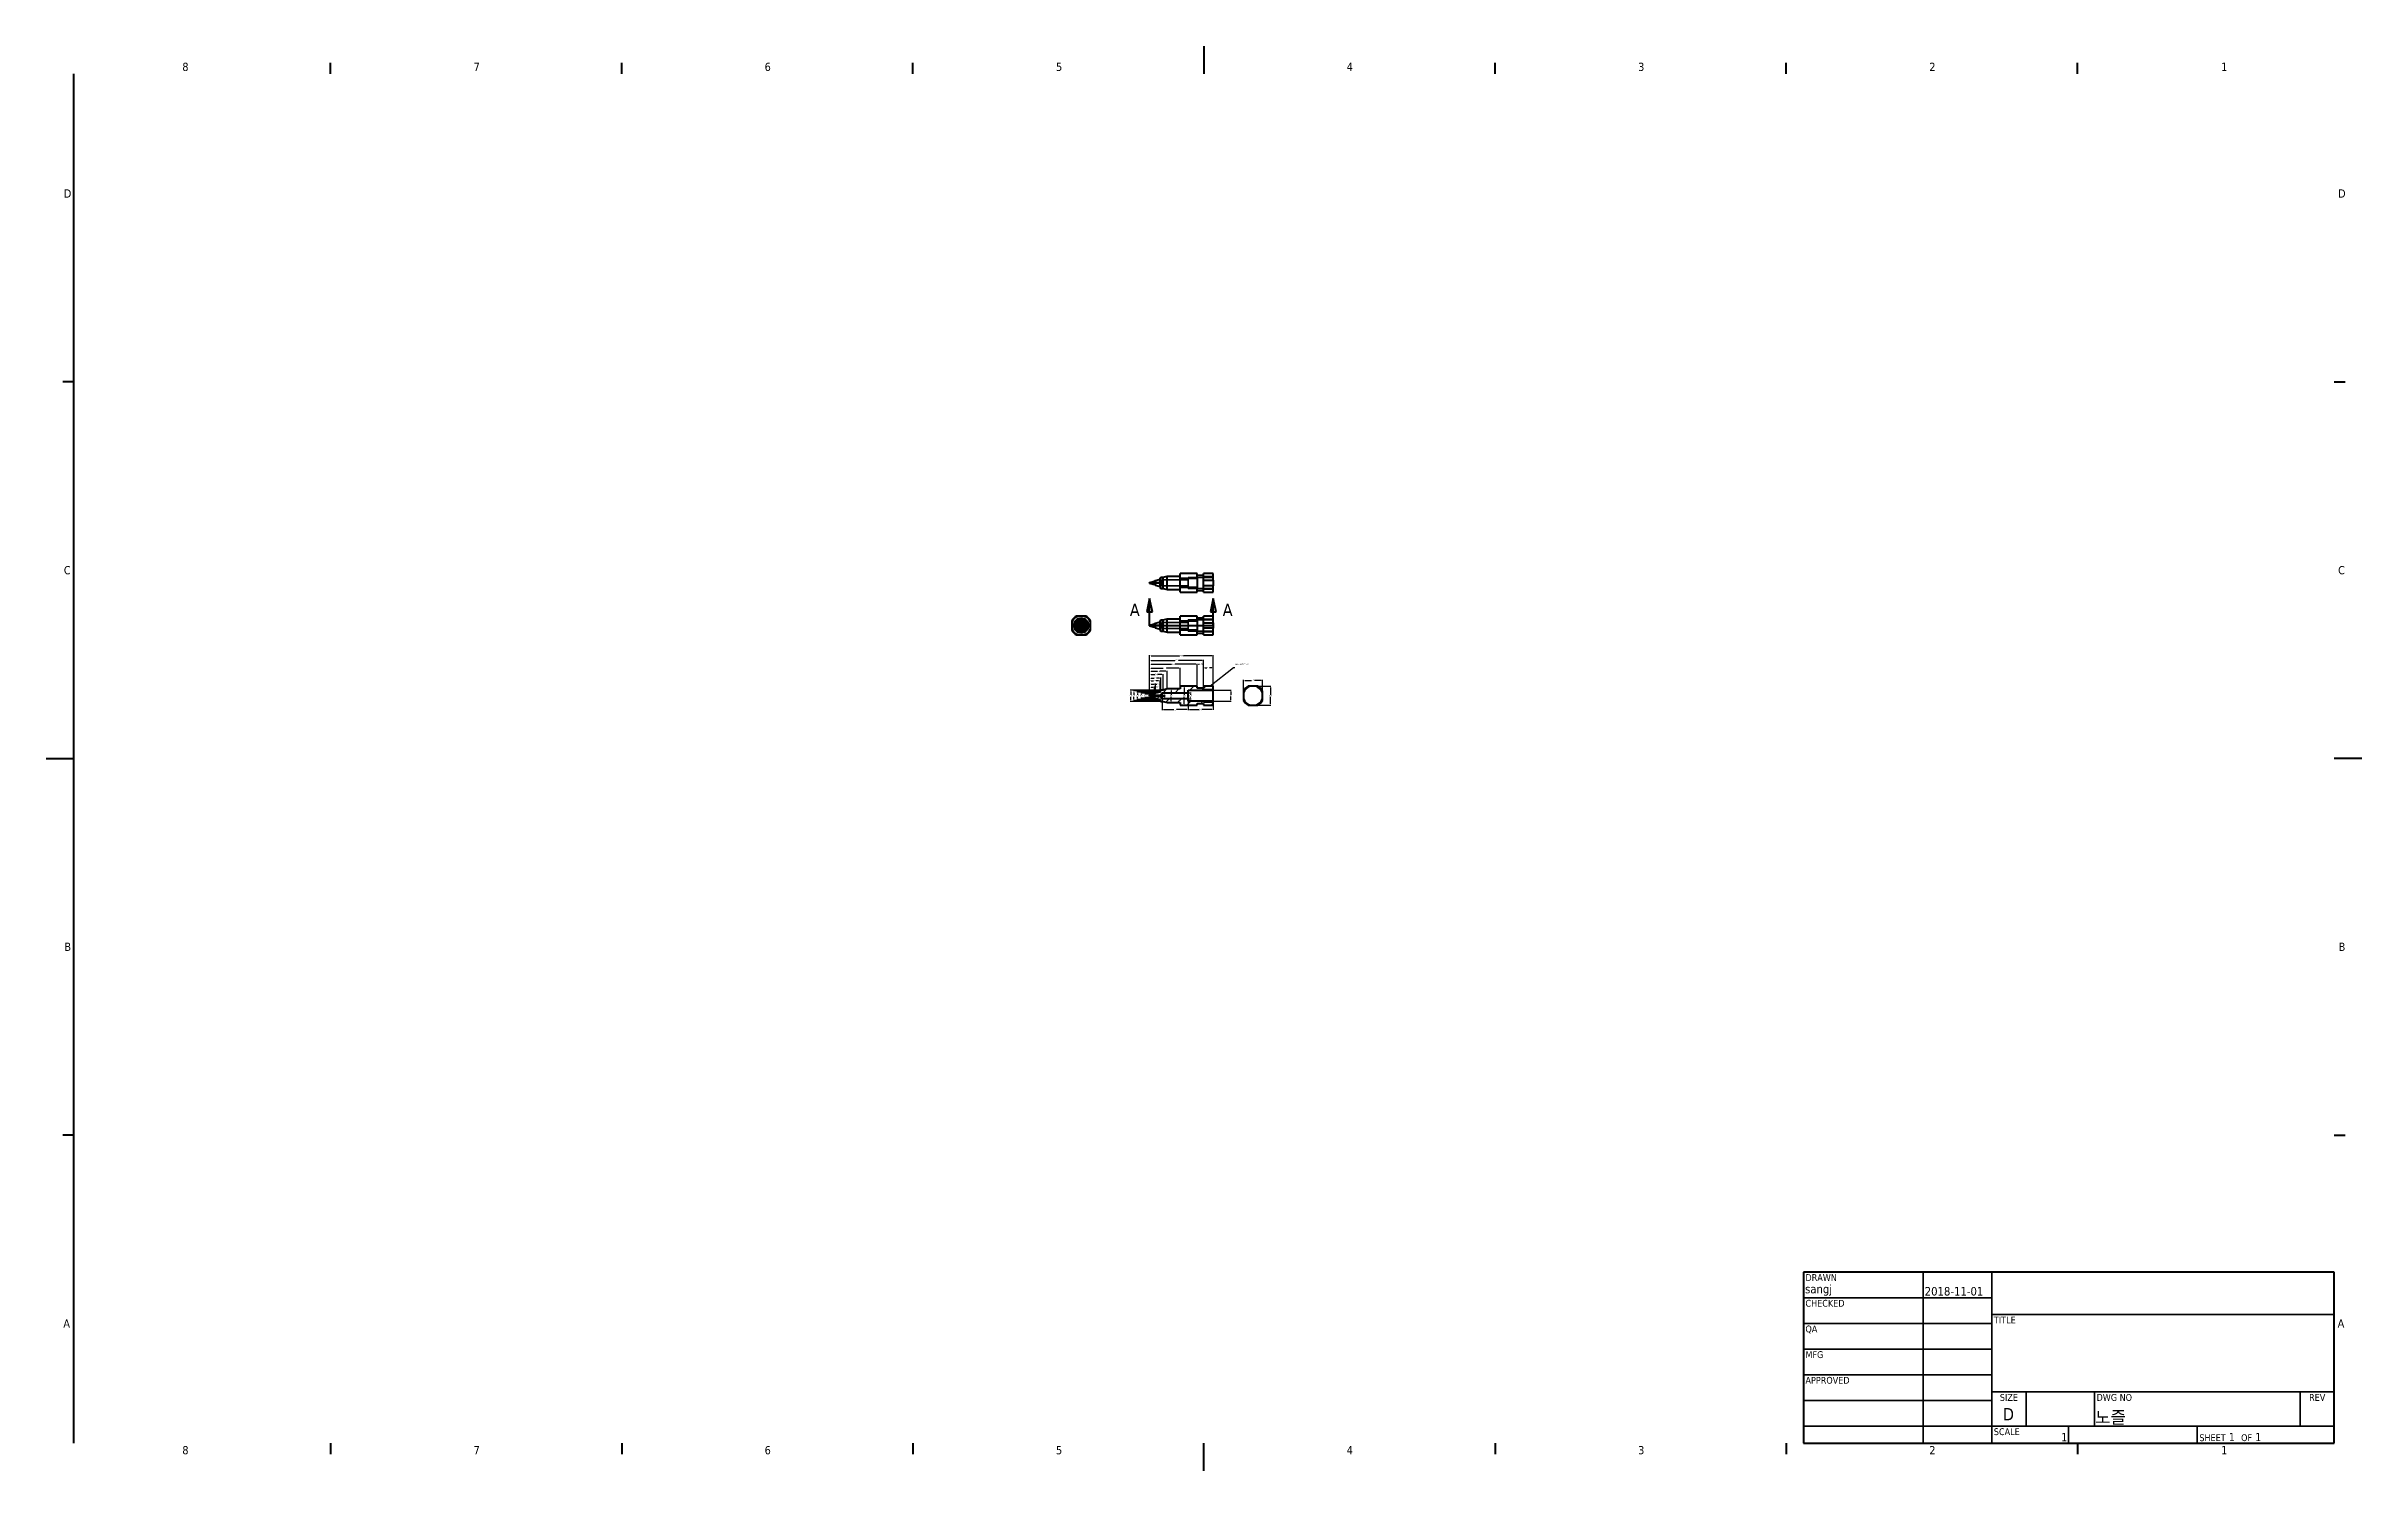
# Model space of a CAD drawing. Header units: millimetres. Extents: x 3 to 861, y 15 to 544.
import ezdxf
from ezdxf.enums import TextEntityAlignment as Align

# ---------------------------------------------------------------- set-up
doc = ezdxf.new("R2010")
doc.units = ezdxf.units.MM
for name, color, linetype, lineweight in [('경계(ANSI)', 7, 'Continuous', 70), ('단면선(ANSI)', 7, 'Continuous', 70), ('외형선(ANSI)', 7, 'Continuous', 50), ('은선 (ANSI)', 7, 'Continuous', 35), ('제목(ANSI)', 7, 'Continuous', 50), ('좁은 은선 (ANSI)', 7, 'Continuous', 25), ('해치 (ANSI)', 7, 'Continuous', 18)]:
    doc.layers.add(name, color=color, linetype=linetype, lineweight=lineweight)
doc.styles.get("Standard").update_dxf_attribs({"font": 'tahoma.ttf'})
doc.styles.add('레이블 텍스트 (ANSI)', font='tahoma.ttf')
doc.styles.add('주 텍스트 (ANSI)', font='tahoma.ttf')
doc.styles.add('텍스트 스타일30', font='tahoma.ttf')
doc.styles.add('텍스트 스타일38', font='tahoma.ttf')
doc.styles.add('텍스트 스타일39', font='tahoma.ttf')
doc.dimstyles.get("Standard").update_dxf_attribs({"dimtxt": 0.18, "dimasz": 0.18, "dimexe": 0.18, "dimexo": 0.0625, "dimgap": 0.09, "dimtad": 0, "dimtih": 1, "dimtoh": 1, "dimdec": 4, "dimzin": 0, "dimdsep": 46, "dimtxsty": 'Standard', "dimcen": 0.09, "dimadec": 0, "dimazin": 0, "dimtfac": 1, "dimtdec": 4, "dimtofl": 0, "dimtmove": 0, "dimatfit": 3, "dimfxl": 0, "dimtolj": 1, "dimtzin": 0, "dimarcsym": 0})

# ---------------------------------------------------------------- blocks, each defined once
blk = doc.blocks.new('경계 Default Border')
at = {"layer": '경계(ANSI)'}
for p, q in [((107.95, 533.4), (107.95, 537.46)), ((215.9, 533.4), (215.9, 537.46)), ((323.85, 533.4), (323.85, 537.46)), ((539.75, 533.4), (539.75, 537.46)), ((647.7, 533.4), (647.7, 537.46)), ((755.65, 533.4), (755.65, 537.46)), ((12.7, 419.1), (8.64, 419.1)), ((850.9, 419.1), (854.96, 419.1)), ((12.7, 139.7), (8.64, 139.7)), ((850.9, 139.7), (854.96, 139.7)), ((107.95, 25.4), (107.95, 21.34)), ((215.9, 25.4), (215.9, 21.34)), ((323.85, 25.4), (323.85, 21.34)), ((539.75, 25.4), (539.75, 21.34)), ((647.7, 25.4), (647.7, 21.34)), ((755.65, 25.4), (755.65, 21.34))]:
    blk.add_line(p, q, dxfattribs=at)
at = {"layer": '경계(ANSI)', "flags": 128}
for points in [[(431.8, 543.56), (431.8, 533.4)], [(12.7, 25.4), (12.7, 533.4)], [(2.54, 279.4), (12.7, 279.4)], [(861.06, 279.4), (850.9, 279.4)], [(431.8, 15.24), (431.8, 25.4)]]:
    blk.add_lwpolyline(points, dxfattribs=at)
at = {"layer": '경계(ANSI)', "char_height": 3.05, "attachment_point": 7, "style": '주 텍스트 (ANSI)'}
for s, insert in [('8', (52.98, 534.35)), ('7', (160.98, 534.42)), ('6', (268.9, 534.35)), ('5', (376.93, 534.35)), ('4', (484.71, 534.42)), ('3', (592.78, 534.35)), ('2', (700.75, 534.42)), ('1', (808.94, 534.42)), ('D', (9.04, 487.43)), ('D', (852.32, 487.43)), ('C', (9.04, 347.67)), ('C', (852.32, 347.67)), ('B', (9.23, 208.03)), ('B', (852.51, 208.03)), ('A', (8.86, 68.33)), ('A', (852.14, 68.33)), ('8', (52.98, 21.27)), ('7', (160.98, 21.34)), ('6', (268.9, 21.27)), ('5', (376.93, 21.27)), ('4', (484.71, 21.34)), ('3', (592.78, 21.27)), ('2', (700.75, 21.34)), ('1', (808.94, 21.34))]:
    blk.add_mtext(s, dxfattribs=dict(at, insert=insert))
blk = doc.blocks.new('제목 블록 ANSI - Large')
at = {"layer": '제목(ANSI)'}
for p, q in [((127, 189.23), (127, 125.73)), ((323.85, 189.23), (127, 189.23)), ((323.85, 125.73), (323.85, 189.23)), ((127, 125.73), (323.85, 125.73))]:
    blk.add_line(p, q, dxfattribs=at)
at = {"layer": '제목(ANSI)', "lineweight": 35}
for p, q in [((171.45, 125.73), (171.45, 189.23)), ((196.85, 125.73), (196.85, 189.23)), ((127, 179.7), (196.85, 179.7)), ((196.85, 173.48), (323.85, 173.48)), ((127, 170.18), (196.85, 170.18)), ((127, 160.65), (196.85, 160.65)), ((127, 151.13), (196.85, 151.13)), ((127, 141.6), (196.85, 141.6)), ((323.85, 144.78), (196.85, 144.78)), ((209.55, 132.08), (209.55, 144.78)), ((234.95, 132.08), (234.95, 144.78)), ((311.15, 132.08), (311.15, 144.78)), ((196.85, 132.08), (127, 132.08)), ((323.85, 132.08), (196.85, 132.08)), ((225.3, 132.08), (225.3, 125.73)), ((273.05, 132.08), (273.05, 125.73))]:
    blk.add_line(p, q, dxfattribs=at)
at = {"layer": '제목(ANSI)', "style": '텍스트 스타일38'}
for s, p in [('DRAWN', (127.76, 188.47)), ('CHECKED', (127.76, 178.94)), ('TITLE', (197.61, 172.72)), ('QA', (127.76, 169.42)), ('MFG', (127.76, 159.89)), ('APPROVED', (127.76, 150.37)), ('DWG NO', (235.71, 144.02)), ('SCALE', (197.61, 131.32))]:
    blk.add_text(s, height=2.54, dxfattribs=at).set_placement(p, align=Align.TOP_LEFT)
for s, p in [('SIZE', (203.2, 144.02)), ('REV', (317.5, 144.02))]:
    blk.add_text(s, height=2.54, dxfattribs=at).set_placement(p, align=Align.TOP_CENTER)
at = {"layer": '제목(ANSI)', "insert": (273.81, 126.49), "char_height": 3.048, "attachment_point": 7, "style": '주 텍스트 (ANSI)'}
blk.add_mtext('\\fTahoma|b0|i0;\\H2.5400;SHEET\\fTahoma|b0|i0;\\H3.0480; 1  \\fTahoma|b0|i0;\\H2.5400;OF\\fTahoma|b0|i0;\\H3.0480; 1 ', dxfattribs=at)
at = {"layer": '제목(ANSI)'}
for tag, p, height, style in [('AUTHOR_001', (127.62, 181.37), 3.17, '텍스트 스타일39'), ('CREATION_DATE_001', (171.98, 180.54), 3.17, '텍스트 스타일39'), ('Sheet_Size_001', (200.93, 134.24), 4.57, '텍스트 스타일30'), ('PART_NUMBER_001', (235.15, 133.09), 4.57, '텍스트 스타일30'), ('Initial_View_Scale_001', (222.59, 126.49), 3.05, '주 텍스트 (ANSI)')]:
    blk.add_attdef(tag, p, '', height=height, dxfattribs=dict(at, style=style))
at = {"layer": '제목(ANSI)', "style": '텍스트 스타일39'}
for tag, p in [('COMPANY', (260.35, 181.36)), ('REVISION_NUMBER', (317.5, 136.52))]:
    blk.add_attdef(tag, text='', height=3.17, dxfattribs=at).set_placement(p, align=Align.MIDDLE_CENTER)
for tag, p in [('CHECKED_BY', (127.76, 170.94)), ('CHECKED_DATE', (172.21, 170.94)), ('MFG_APPROVED_BY', (127.76, 151.89)), ('MFG_APPROVED_DATE', (172.21, 151.89)), ('ENG_APPROVED_BY', (127.76, 142.37)), ('ENG_APPROVAL_DATE', (172.21, 142.37))]:
    blk.add_attdef(tag, text='', height=3.17, dxfattribs=at).set_placement(p, align=Align.BOTTOM_LEFT)
at = {"layer": '제목(ANSI)', "style": '텍스트 스타일30'}
blk.add_attdef('TITLE', text='', height=4.57, dxfattribs=at).set_placement((197.61, 158.06), align=Align.MIDDLE_LEFT)
blk = doc.blocks.new('2dTransSection0')
at = {"layer": '단면선(ANSI)', "linetype": 'Continuous'}
for p, q in [((411.65, 338.74), (410.65, 333.74)), ((411.65, 333.74), (411.65, 338.74)), ((412.65, 333.74), (411.65, 338.74)), ((435.25, 338.74), (434.25, 333.74)), ((435.25, 333.74), (435.25, 338.74)), ((436.25, 333.74), (435.25, 338.74)), ((410.65, 333.74), (412.65, 333.74)), ((411.65, 328.74), (411.65, 333.74)), ((411.65, 328.74), (435.25, 328.74)), ((411.65, 328.74), (418.65, 328.74)), ((428.25, 328.74), (435.25, 328.74)), ((434.25, 333.74), (436.25, 333.74)), ((435.25, 328.74), (435.25, 333.74))]:
    blk.add_line(p, q, dxfattribs=at)
at = {"layer": '단면선(ANSI)', "linetype": 'Continuous', "flags": 128}
for points in [[(412.65, 333.74), (411.65, 338.74)], [(436.25, 333.74), (435.25, 338.74)]]:
    blk.add_lwpolyline(points, dxfattribs=at)
at = {"layer": '단면선(ANSI)'}
for points in [[(412.65, 333.74), (411.65, 338.74), (410.65, 333.74), (412.65, 333.74)], [(436.25, 333.74), (435.25, 338.74), (434.25, 333.74), (436.25, 333.74)]]:
    blk.add_solid(points, dxfattribs=at)
at = {"layer": '단면선(ANSI)', "char_height": 4.57, "attachment_point": 7, "style": '레이블 텍스트 (ANSI)'}
for insert in [(404.29, 332.24), (438.72, 332.24)]:
    blk.add_mtext('A', dxfattribs=dict(at, insert=insert))
blk = doc.blocks.new('*D9')
at = {"color": 0, "lineweight": -2}
for p, q in [((413.39, 303.31), (409.86, 303.31)), ((413.39, 302.04), (409.86, 302.04)), ((410.04, 303.81), (410.04, 304.31)), ((410.04, 301.54), (410.04, 301.04))]:
    blk.add_line(p, q, dxfattribs=at)
at = {"color": 0}
for points in [[(409.95, 303.81), (410.12, 303.81), (410.04, 303.31)], [(409.95, 301.54), (410.12, 301.54), (410.04, 302.04)]]:
    blk.add_solid(points, dxfattribs=at)
at = {"layer": 'Defpoints', "color": 0}
for p in [(410.04, 302.04), (413.45, 303.31), (413.45, 302.04)]:
    blk.add_point(p, dxfattribs=at)
at = {"color": 0, "insert": (410.04, 302.67), "char_height": 0.5, "attachment_point": 5}
blk.add_mtext('\\A1;1.3', dxfattribs=at)
blk = doc.blocks.new('*D10')
at = {"color": 0, "lineweight": -2}
for p, q in [((413.78, 303.58), (408.33, 303.58)), ((413.78, 301.77), (408.33, 301.77)), ((408.51, 303.08), (408.51, 303.03)), ((408.51, 302.27), (408.51, 302.32))]:
    blk.add_line(p, q, dxfattribs=at)
at = {"color": 0}
for points in [[(408.43, 303.08), (408.6, 303.08), (408.51, 303.58)], [(408.43, 302.27), (408.6, 302.27), (408.51, 301.77)]]:
    blk.add_solid(points, dxfattribs=at)
at = {"layer": 'Defpoints', "color": 0}
for p in [(408.51, 301.77), (413.84, 303.58), (413.84, 301.77)]:
    blk.add_point(p, dxfattribs=at)
at = {"color": 0, "insert": (408.51, 302.67), "char_height": 0.5, "attachment_point": 5}
blk.add_mtext('\\A1;1.8', dxfattribs=at)
blk = doc.blocks.new('*D12')
at = {"color": 0, "lineweight": -2}
for p, q in [((415.43, 304.02), (406.95, 304.02)), ((415.43, 301.33), (406.95, 301.33)), ((407.13, 303.52), (407.13, 303.02)), ((407.13, 301.83), (407.13, 302.33))]:
    blk.add_line(p, q, dxfattribs=at)
at = {"color": 0}
for points in [[(407.05, 303.52), (407.21, 303.52), (407.13, 304.02)], [(407.05, 301.83), (407.21, 301.83), (407.13, 301.33)]]:
    blk.add_solid(points, dxfattribs=at)
at = {"layer": 'Defpoints', "color": 0}
for p in [(407.13, 301.33), (415.49, 304.02), (415.49, 301.33)]:
    blk.add_point(p, dxfattribs=at)
at = {"color": 0, "insert": (407.13, 302.68), "char_height": 0.5, "attachment_point": 5}
blk.add_mtext('\\A1;2.7', dxfattribs=at)
blk = doc.blocks.new('*D13')
at = {"color": 0, "lineweight": -2}
for p, q in [((415.43, 304.44), (405.64, 304.44)), ((415.43, 300.91), (405.64, 300.91)), ((405.82, 303.94), (405.82, 303.03)), ((405.82, 301.41), (405.82, 302.33))]:
    blk.add_line(p, q, dxfattribs=at)
at = {"color": 0}
for points in [[(405.74, 303.94), (405.9, 303.94), (405.82, 304.44)], [(405.74, 301.41), (405.9, 301.41), (405.82, 300.91)]]:
    blk.add_solid(points, dxfattribs=at)
at = {"layer": 'Defpoints', "color": 0}
for p in [(405.82, 300.91), (415.49, 304.44), (415.49, 300.91)]:
    blk.add_point(p, dxfattribs=at)
at = {"color": 0, "insert": (405.82, 302.68), "char_height": 0.5, "attachment_point": 5}
blk.add_mtext('\\A1;3.5', dxfattribs=at)
blk = doc.blocks.new('*D14')
at = {"color": 0, "lineweight": -2}
for p, q in [((415.69, 304.75), (404.43, 304.75)), ((415.69, 300.6), (404.43, 300.6)), ((404.61, 304.25), (404.61, 303.02)), ((404.61, 301.1), (404.61, 302.33))]:
    blk.add_line(p, q, dxfattribs=at)
at = {"color": 0}
for points in [[(404.53, 304.25), (404.7, 304.25), (404.61, 304.75)], [(404.53, 301.1), (404.7, 301.1), (404.61, 300.6)]]:
    blk.add_solid(points, dxfattribs=at)
at = {"layer": 'Defpoints', "color": 0}
for p in [(404.61, 300.6), (415.75, 304.75), (415.75, 300.6)]:
    blk.add_point(p, dxfattribs=at)
at = {"color": 0, "insert": (404.61, 302.68), "char_height": 0.5, "attachment_point": 5}
blk.add_mtext('\\A1;4.2', dxfattribs=at)
blk = doc.blocks.new('*D15')
at = {"color": 0, "lineweight": -2}
for p, q in [((426.01, 303.78), (427, 303.78)), ((426.01, 301.58), (427, 301.58)), ((426.82, 303.28), (426.82, 303.02)), ((426.82, 302.08), (426.82, 302.33))]:
    blk.add_line(p, q, dxfattribs=at)
at = {"color": 0}
for points in [[(426.74, 303.28), (426.9, 303.28), (426.82, 303.78)], [(426.74, 302.08), (426.9, 302.08), (426.82, 301.58)]]:
    blk.add_solid(points, dxfattribs=at)
at = {"layer": 'Defpoints', "color": 0}
for p in [(425.95, 303.78), (425.95, 301.58), (426.82, 301.58)]:
    blk.add_point(p, dxfattribs=at)
at = {"color": 0, "insert": (426.82, 302.68), "char_height": 0.5, "attachment_point": 5}
blk.add_mtext('\\A1;2.2', dxfattribs=at)
blk = doc.blocks.new('*D16')
at = {"color": 0, "lineweight": -2}
for p, q in [((435.31, 304.73), (441.93, 304.73)), ((435.31, 300.63), (441.93, 300.63)), ((441.75, 304.23), (441.75, 303.02)), ((441.75, 301.13), (441.75, 302.34))]:
    blk.add_line(p, q, dxfattribs=at)
at = {"color": 0}
for points in [[(441.67, 304.23), (441.83, 304.23), (441.75, 304.73)], [(441.67, 301.13), (441.83, 301.13), (441.75, 300.63)]]:
    blk.add_solid(points, dxfattribs=at)
at = {"layer": 'Defpoints', "color": 0}
for p in [(435.25, 304.73), (435.25, 300.63), (441.75, 300.63)]:
    blk.add_point(p, dxfattribs=at)
at = {"color": 0, "insert": (441.75, 302.68), "char_height": 0.5, "attachment_point": 5}
blk.add_mtext('\\A1;4.1', dxfattribs=at)
blk = doc.blocks.new('*D17')
at = {"color": 0, "lineweight": -2}
for p, q in [((418.26, 305.18), (419.85, 305.18)), ((419.67, 304.68), (419.67, 303.03)), ((419.67, 300.68), (419.67, 302.33)), ((418.26, 300.18), (419.85, 300.18))]:
    blk.add_line(p, q, dxfattribs=at)
at = {"color": 0}
for points in [[(419.59, 304.68), (419.76, 304.68), (419.67, 305.18)], [(419.59, 300.68), (419.76, 300.68), (419.67, 300.18)]]:
    blk.add_solid(points, dxfattribs=at)
at = {"layer": 'Defpoints', "color": 0}
for p in [(418.2, 305.18), (418.2, 300.18), (419.67, 300.18)]:
    blk.add_point(p, dxfattribs=at)
at = {"color": 0, "insert": (419.67, 302.68), "char_height": 0.5, "attachment_point": 5}
blk.add_mtext('\\A1;5.0', dxfattribs=at)
blk = doc.blocks.new('*D18')
at = {"color": 0, "lineweight": -2}
for p, q in [((423.06, 306.18), (424.58, 306.18)), ((424.4, 305.68), (424.4, 303.03)), ((424.4, 299.68), (424.4, 302.33)), ((423.06, 299.18), (424.58, 299.18))]:
    blk.add_line(p, q, dxfattribs=at)
at = {"color": 0}
for points in [[(424.31, 305.68), (424.48, 305.68), (424.4, 306.18)], [(424.31, 299.68), (424.48, 299.68), (424.4, 299.18)]]:
    blk.add_solid(points, dxfattribs=at)
at = {"layer": 'Defpoints', "color": 0}
for p in [(423, 306.18), (423, 299.18), (424.4, 299.18)]:
    blk.add_point(p, dxfattribs=at)
at = {"color": 0, "insert": (424.4, 302.68), "char_height": 0.5, "attachment_point": 5}
blk.add_mtext('\\A1;7.0', dxfattribs=at)
blk = doc.blocks.new('*D22')
at = {"color": 0, "lineweight": -2}
for p, q in [((411.65, 302.89), (411.65, 306.07)), ((412.15, 305.89), (412.95, 305.89)), ((413.45, 303.37), (413.45, 306.07)), ((413.45, 305.89), (413.95, 305.89))]:
    blk.add_line(p, q, dxfattribs=at)
at = {"color": 0}
for points in [[(412.15, 305.98), (412.15, 305.81), (411.65, 305.89)], [(412.95, 305.98), (412.95, 305.81), (413.45, 305.89)]]:
    blk.add_solid(points, dxfattribs=at)
at = {"layer": 'Defpoints', "color": 0}
for p in [(411.65, 302.83), (413.45, 305.89), (413.45, 303.31)]:
    blk.add_point(p, dxfattribs=at)
at = {"color": 0, "insert": (414.47, 305.89), "char_height": 0.5, "attachment_point": 5}
blk.add_mtext('\\A1;1.8', dxfattribs=at)
blk = doc.blocks.new('*D23')
at = {"color": 0, "lineweight": -2}
for p, q in [((411.65, 302.89), (411.65, 307.21)), ((412.15, 307.03), (413.34, 307.03)), ((413.84, 303.64), (413.84, 307.21)), ((413.84, 307.03), (414.34, 307.03))]:
    blk.add_line(p, q, dxfattribs=at)
at = {"color": 0}
for points in [[(412.15, 307.12), (412.15, 306.95), (411.65, 307.03)], [(413.34, 307.12), (413.34, 306.95), (413.84, 307.03)]]:
    blk.add_solid(points, dxfattribs=at)
at = {"layer": 'Defpoints', "color": 0}
for p in [(411.65, 302.83), (413.84, 307.03), (413.84, 303.58)]:
    blk.add_point(p, dxfattribs=at)
at = {"color": 0, "insert": (414.88, 307.03), "char_height": 0.5, "attachment_point": 5}
blk.add_mtext('\\A1;2.2', dxfattribs=at)
blk = doc.blocks.new('*D24')
at = {"color": 0, "lineweight": -2}
for p, q in [((411.65, 302.89), (411.65, 308.39)), ((412.15, 308.21), (413.03, 308.21)), ((414.99, 308.21), (414.11, 308.21)), ((415.49, 304.08), (415.49, 308.39))]:
    blk.add_line(p, q, dxfattribs=at)
at = {"color": 0}
for points in [[(412.15, 308.29), (412.15, 308.13), (411.65, 308.21)], [(414.99, 308.29), (414.99, 308.13), (415.49, 308.21)]]:
    blk.add_solid(points, dxfattribs=at)
at = {"layer": 'Defpoints', "color": 0}
for p in [(411.65, 302.83), (415.49, 308.21), (415.49, 304.02)]:
    blk.add_point(p, dxfattribs=at)
at = {"color": 0, "insert": (413.57, 308.21), "char_height": 0.5, "attachment_point": 5}
blk.add_mtext('\\A1;3.8', dxfattribs=at)
blk = doc.blocks.new('*D25')
at = {"color": 0, "lineweight": -2}
for p, q in [((411.65, 302.89), (411.65, 309.39)), ((412.15, 309.21), (413.17, 309.21)), ((415.25, 309.21), (414.24, 309.21)), ((415.75, 304.81), (415.75, 309.39))]:
    blk.add_line(p, q, dxfattribs=at)
at = {"color": 0}
for points in [[(412.15, 309.3), (412.15, 309.13), (411.65, 309.21)], [(415.25, 309.3), (415.25, 309.13), (415.75, 309.21)]]:
    blk.add_solid(points, dxfattribs=at)
at = {"layer": 'Defpoints', "color": 0}
for p in [(415.75, 309.21), (411.65, 302.83), (415.75, 304.75)]:
    blk.add_point(p, dxfattribs=at)
at = {"color": 0, "insert": (413.7, 309.21), "char_height": 0.5, "attachment_point": 5}
blk.add_mtext('\\A1;4.1', dxfattribs=at)
blk = doc.blocks.new('*D26')
at = {"color": 0, "lineweight": -2}
for p, q in [((411.65, 302.89), (411.65, 310.73)), ((412.15, 310.55), (413.6, 310.55)), ((416.12, 310.55), (414.67, 310.55)), ((416.62, 304.81), (416.62, 310.73))]:
    blk.add_line(p, q, dxfattribs=at)
at = {"color": 0}
for points in [[(412.15, 310.63), (412.15, 310.47), (411.65, 310.55)], [(416.12, 310.63), (416.12, 310.47), (416.62, 310.55)]]:
    blk.add_solid(points, dxfattribs=at)
at = {"layer": 'Defpoints', "color": 0}
for p in [(416.62, 310.55), (411.65, 302.83), (416.62, 304.75)]:
    blk.add_point(p, dxfattribs=at)
at = {"color": 0, "insert": (414.13, 310.55), "char_height": 0.5, "attachment_point": 5}
blk.add_mtext('\\A1;5.0', dxfattribs=at)
blk = doc.blocks.new('*D27')
at = {"color": 0, "lineweight": -2}
for p, q in [((411.65, 302.89), (411.65, 311.93)), ((412.15, 311.75), (414.38, 311.75)), ((417.7, 311.75), (415.47, 311.75)), ((418.2, 305.24), (418.2, 311.93))]:
    blk.add_line(p, q, dxfattribs=at)
at = {"color": 0}
for points in [[(412.15, 311.83), (412.15, 311.66), (411.65, 311.75)], [(417.7, 311.83), (417.7, 311.66), (418.2, 311.75)]]:
    blk.add_solid(points, dxfattribs=at)
at = {"layer": 'Defpoints', "color": 0}
for p in [(418.2, 311.75), (411.65, 302.83), (418.2, 305.18)]:
    blk.add_point(p, dxfattribs=at)
at = {"color": 0, "insert": (414.93, 311.75), "char_height": 0.5, "attachment_point": 5}
blk.add_mtext('\\A1;6.6', dxfattribs=at)
blk = doc.blocks.new('*D28')
at = {"color": 0, "lineweight": -2}
for p, q in [((411.65, 302.89), (411.65, 313.09)), ((412.15, 312.91), (416.62, 312.91)), ((422.5, 312.91), (418.04, 312.91)), ((423, 305.24), (423, 313.09))]:
    blk.add_line(p, q, dxfattribs=at)
at = {"color": 0}
for points in [[(412.15, 312.99), (412.15, 312.82), (411.65, 312.91)], [(422.5, 312.99), (422.5, 312.82), (423, 312.91)]]:
    blk.add_solid(points, dxfattribs=at)
at = {"layer": 'Defpoints', "color": 0}
for p in [(423, 312.91), (411.65, 302.83), (423, 305.18)]:
    blk.add_point(p, dxfattribs=at)
at = {"color": 0, "insert": (417.33, 312.91), "char_height": 0.5, "attachment_point": 5}
blk.add_mtext('\\A1;11.4', dxfattribs=at)
blk = doc.blocks.new('*D29')
at = {"color": 0, "lineweight": -2}
for p, q in [((411.65, 302.89), (411.65, 314.52)), ((412.15, 314.34), (419.74, 314.34)), ((428.75, 314.34), (421.16, 314.34)), ((429.25, 306.24), (429.25, 314.52))]:
    blk.add_line(p, q, dxfattribs=at)
at = {"color": 0}
for points in [[(412.15, 314.42), (412.15, 314.26), (411.65, 314.34)], [(428.75, 314.42), (428.75, 314.26), (429.25, 314.34)]]:
    blk.add_solid(points, dxfattribs=at)
at = {"layer": 'Defpoints', "color": 0}
for p in [(429.25, 314.34), (411.65, 302.83), (429.25, 306.18)]:
    blk.add_point(p, dxfattribs=at)
at = {"color": 0, "insert": (420.45, 314.34), "char_height": 0.5, "attachment_point": 5}
blk.add_mtext('\\A1;17.6', dxfattribs=at)
blk = doc.blocks.new('*D30')
at = {"color": 0, "lineweight": -2}
for p, q in [((411.65, 302.89), (411.65, 315.94)), ((412.15, 315.76), (420.93, 315.76)), ((431.15, 315.76), (422.38, 315.76)), ((431.65, 306.24), (431.65, 315.94))]:
    blk.add_line(p, q, dxfattribs=at)
at = {"color": 0}
for points in [[(412.15, 315.84), (412.15, 315.68), (411.65, 315.76)], [(431.15, 315.84), (431.15, 315.68), (431.65, 315.76)]]:
    blk.add_solid(points, dxfattribs=at)
at = {"layer": 'Defpoints', "color": 0}
for p in [(431.65, 315.76), (411.65, 302.83), (431.65, 306.18)]:
    blk.add_point(p, dxfattribs=at)
at = {"color": 0, "insert": (421.65, 315.76), "char_height": 0.5, "attachment_point": 5}
blk.add_mtext('\\A1;20.0', dxfattribs=at)
blk = doc.blocks.new('*D31')
at = {"color": 0, "lineweight": -2}
for p, q in [((429.25, 306.24), (429.25, 314.52)), ((429.75, 314.34), (429.91, 314.34)), ((431.15, 314.34), (430.99, 314.34)), ((431.65, 306.24), (431.65, 314.52))]:
    blk.add_line(p, q, dxfattribs=at)
at = {"color": 0}
for points in [[(429.75, 314.42), (429.75, 314.26), (429.25, 314.34)], [(431.15, 314.42), (431.15, 314.26), (431.65, 314.34)]]:
    blk.add_solid(points, dxfattribs=at)
at = {"layer": 'Defpoints', "color": 0}
for p in [(431.65, 314.34), (429.25, 306.18), (431.65, 306.18)]:
    blk.add_point(p, dxfattribs=at)
at = {"color": 0, "insert": (430.45, 314.34), "char_height": 0.5, "attachment_point": 5}
blk.add_mtext('\\A1;2.4', dxfattribs=at)
blk = doc.blocks.new('*D32')
at = {"color": 0, "lineweight": -2}
for p, q in [((431.65, 306.24), (431.65, 313.22)), ((432.15, 313.04), (432.91, 313.04)), ((434.75, 313.04), (433.99, 313.04)), ((435.25, 306.24), (435.25, 313.22))]:
    blk.add_line(p, q, dxfattribs=at)
at = {"color": 0}
for points in [[(432.15, 313.13), (432.15, 312.96), (431.65, 313.04)], [(434.75, 313.13), (434.75, 312.96), (435.25, 313.04)]]:
    blk.add_solid(points, dxfattribs=at)
at = {"layer": 'Defpoints', "color": 0}
for p in [(435.25, 313.04), (431.65, 306.18), (435.25, 306.18)]:
    blk.add_point(p, dxfattribs=at)
at = {"color": 0, "insert": (433.45, 313.04), "char_height": 0.5, "attachment_point": 5}
blk.add_mtext('\\A1;3.6', dxfattribs=at)
blk = doc.blocks.new('*D33')
at = {"color": 0, "lineweight": -2}
for p, q in [((411.65, 302.89), (411.65, 317.7)), ((435.25, 306.24), (435.25, 317.7)), ((412.15, 317.52), (422.72, 317.52)), ((434.75, 317.52), (424.18, 317.52))]:
    blk.add_line(p, q, dxfattribs=at)
at = {"color": 0}
for points in [[(412.15, 317.6), (412.15, 317.44), (411.65, 317.52)], [(434.75, 317.6), (434.75, 317.44), (435.25, 317.52)]]:
    blk.add_solid(points, dxfattribs=at)
at = {"layer": 'Defpoints', "color": 0}
for p in [(435.25, 317.52), (411.65, 302.83), (435.25, 306.18)]:
    blk.add_point(p, dxfattribs=at)
at = {"color": 0, "insert": (423.45, 317.52), "char_height": 0.5, "attachment_point": 5}
blk.add_mtext('\\A1;23.6', dxfattribs=at)
blk = doc.blocks.new('*D34')
at = {"color": 0, "lineweight": -2}
for p, q in [((425.95, 300.56), (425.95, 297.4)), ((435.25, 300.56), (435.25, 297.4)), ((426.45, 297.58), (430.06, 297.58)), ((434.75, 297.58), (431.14, 297.58))]:
    blk.add_line(p, q, dxfattribs=at)
at = {"color": 0}
for points in [[(426.45, 297.67), (426.45, 297.5), (425.95, 297.58)], [(434.75, 297.67), (434.75, 297.5), (435.25, 297.58)]]:
    blk.add_solid(points, dxfattribs=at)
at = {"layer": 'Defpoints', "color": 0}
for p in [(425.95, 300.63), (435.25, 300.63), (425.95, 297.58)]:
    blk.add_point(p, dxfattribs=at)
at = {"color": 0, "insert": (430.6, 297.58), "char_height": 0.5, "attachment_point": 5}
blk.add_mtext('\\A1;9.3', dxfattribs=at)
blk = doc.blocks.new('*D35')
at = {"color": 0, "lineweight": -2}
for p, q in [((416.25, 301.51), (416.25, 297.38)), ((425.95, 301.51), (425.95, 297.38)), ((416.75, 297.56), (420.56, 297.56)), ((425.45, 297.56), (421.65, 297.56))]:
    blk.add_line(p, q, dxfattribs=at)
at = {"color": 0}
for points in [[(416.75, 297.65), (416.75, 297.48), (416.25, 297.56)], [(425.45, 297.65), (425.45, 297.48), (425.95, 297.56)]]:
    blk.add_solid(points, dxfattribs=at)
at = {"layer": 'Defpoints', "color": 0}
for p in [(416.25, 301.58), (425.95, 301.58), (416.25, 297.56)]:
    blk.add_point(p, dxfattribs=at)
at = {"color": 0, "insert": (421.1, 297.56), "char_height": 0.5, "attachment_point": 5}
blk.add_mtext('\\A1;9.7', dxfattribs=at)
blk = doc.blocks.new('*D36')
at = {"color": 0, "lineweight": -2}
for p, q in [((411.71, 302.83), (417.35, 302.83)), ((411.71, 302.53), (417.35, 302.53)), ((417.17, 303.33), (417.17, 303.83)), ((417.17, 302.03), (417.17, 301.53))]:
    blk.add_line(p, q, dxfattribs=at)
at = {"color": 0}
for points in [[(417.09, 303.33), (417.25, 303.33), (417.17, 302.83)], [(417.09, 302.03), (417.25, 302.03), (417.17, 302.53)]]:
    blk.add_solid(points, dxfattribs=at)
at = {"layer": 'Defpoints', "color": 0}
for p in [(411.65, 302.83), (411.65, 302.53), (417.17, 302.83)]:
    blk.add_point(p, dxfattribs=at)
at = {"color": 0, "insert": (417.17, 302.68), "char_height": 0.5, "attachment_point": 5}
blk.add_mtext('\\A1;0.3', dxfattribs=at)
blk = doc.blocks.new('*D37')
at = {"color": 0, "lineweight": -2}
for p, q in [((446.44, 302.74), (446.44, 308.56)), ((446.94, 308.38), (449.4, 308.38)), ((452.94, 308.38), (450.48, 308.38)), ((453.44, 302.74), (453.44, 308.56))]:
    blk.add_line(p, q, dxfattribs=at)
at = {"color": 0}
for points in [[(446.94, 308.46), (446.94, 308.3), (446.44, 308.38)], [(452.94, 308.46), (452.94, 308.3), (453.44, 308.38)]]:
    blk.add_solid(points, dxfattribs=at)
at = {"layer": 'Defpoints', "color": 0}
for p in [(446.44, 302.68), (453.44, 308.38), (453.44, 302.68)]:
    blk.add_point(p, dxfattribs=at)
at = {"color": 0, "insert": (449.94, 308.38), "char_height": 0.5, "attachment_point": 5}
blk.add_mtext('\\A1;7.0', dxfattribs=at)
blk = doc.blocks.new('*D38')
at = {"color": 0, "lineweight": -2}
for p, q in [((450, 306.18), (456.59, 306.18)), ((456.41, 305.68), (456.41, 303.03)), ((456.41, 299.68), (456.41, 302.33)), ((450, 299.18), (456.59, 299.18))]:
    blk.add_line(p, q, dxfattribs=at)
at = {"color": 0}
for points in [[(456.33, 305.68), (456.5, 305.68), (456.41, 306.18)], [(456.33, 299.68), (456.5, 299.68), (456.41, 299.18)]]:
    blk.add_solid(points, dxfattribs=at)
at = {"layer": 'Defpoints', "color": 0}
for p in [(449.94, 306.18), (449.94, 299.18), (456.41, 299.18)]:
    blk.add_point(p, dxfattribs=at)
at = {"color": 0, "insert": (456.41, 302.68), "char_height": 0.5, "attachment_point": 5}
blk.add_mtext('\\A1;7.0', dxfattribs=at)

msp = doc.modelspace()

# ---------------------------------------------------------------- hatches: boundary and pattern name
at = {"layer": '해치 (ANSI)'}
h = msp.add_hatch(dxfattribs=at)
h.set_pattern_fill('ANSI31', color=256, scale=25.4, style=0)
h.set_pattern_definition([(45, (0, -14.0547), (-2.245064, 2.245064), [])])
h.paths.add_polyline_path([(435.25, 306.18), (431.65, 306.18), (431.65, 305.5), (429.25, 305.5), (429.25, 306.18), (423, 306.18), (423, 305.18), (418.2, 305.18), (416.62, 304.75), (415.75, 304.75), (415.49, 304.44), (415.49, 304.02), (413.84, 303.58), (413.45, 303.31), (411.65, 302.83), (415.68, 302.83), (416.25, 303.78), (425.95, 303.78), (425.95, 304.73), (435.25, 304.73)])
h.paths.add_polyline_path([(435.25, 300.63), (425.95, 300.63), (425.95, 301.58), (416.25, 301.58), (415.68, 302.53), (411.65, 302.53), (413.45, 302.04), (413.84, 301.77), (415.49, 301.33), (415.49, 300.91), (415.75, 300.6), (416.62, 300.6), (418.2, 300.18), (423, 300.18), (423, 299.18), (429.25, 299.18), (429.25, 299.86), (431.65, 299.86), (431.65, 299.18), (435.25, 299.18)])

# ---------------------------------------------------------------- linework, layer by layer
at = {"layer": '외형선(ANSI)'}
for p, q in [((411.65, 344.69), (413.45, 345.17)), ((411.65, 344.39), (411.65, 344.69)), ((411.65, 344.39), (413.45, 343.91)), ((413.45, 345.17), (413.84, 345.44)), ((413.45, 343.91), (413.45, 345.17)), ((413.45, 343.91), (413.84, 343.63)), ((413.84, 345.44), (415.49, 345.88)), ((413.84, 343.63), (413.84, 345.44)), ((413.84, 343.63), (415.49, 343.19)), ((415.49, 346.3), (415.75, 346.61)), ((415.49, 342.78), (415.49, 346.3)), ((415.75, 342.46), (415.75, 346.61)), ((415.75, 346.61), (416.62, 346.61)), ((416.62, 346.61), (418.2, 347.04)), ((416.62, 342.46), (416.62, 346.61)), ((418.2, 342.04), (418.2, 347.04)), ((418.2, 347.04), (423, 347.04)), ((429.25, 348.04), (423, 348.04)), ((423, 346.26), (423, 348.04)), ((423, 346.26), (429.25, 346.26)), ((423, 342.82), (423, 346.26)), ((429.25, 346.26), (429.25, 348.04)), ((429.25, 347.36), (431.65, 347.36)), ((429.25, 346.26), (429.25, 342.82)), ((435.25, 348.04), (431.65, 348.04)), ((431.65, 345.57), (431.65, 348.04)), ((431.65, 343.5), (431.65, 345.57)), ((431.65, 345.57), (435.25, 345.57)), ((435.25, 343.5), (431.65, 343.5)), ((431.65, 341.04), (431.65, 343.5)), ((435.25, 345.57), (435.25, 348.04)), ((435.25, 345.57), (435.25, 343.5)), ((435.25, 341.04), (435.25, 343.5)), ((415.49, 342.78), (415.75, 342.46)), ((415.75, 342.46), (416.62, 342.46)), ((416.62, 342.46), (418.2, 342.04)), ((418.2, 342.04), (423, 342.04)), ((429.25, 342.82), (423, 342.82)), ((423, 341.04), (423, 342.82)), ((423, 341.04), (429.25, 341.04)), ((429.25, 341.04), (429.25, 342.82)), ((429.25, 341.72), (431.65, 341.72)), ((431.65, 341.04), (435.25, 341.04)), ((382.75, 330.46), (382.75, 327.02)), ((387.97, 332.24), (384.52, 332.24)), ((389.75, 327.02), (389.75, 330.46)), ((411.65, 328.89), (413.45, 329.38)), ((411.65, 328.59), (411.65, 328.89)), ((411.65, 328.59), (413.45, 328.11)), ((413.45, 329.38), (413.84, 329.65)), ((413.45, 328.11), (413.45, 329.38)), ((413.45, 328.11), (413.84, 327.84)), ((413.84, 329.65), (415.49, 330.09)), ((413.84, 327.84), (413.84, 329.65)), ((413.84, 327.84), (415.49, 327.4)), ((415.49, 330.51), (415.75, 330.82)), ((415.49, 326.98), (415.49, 330.51)), ((415.49, 326.98), (415.75, 326.67)), ((415.75, 326.67), (415.75, 330.82)), ((415.75, 330.82), (416.62, 330.82)), ((415.75, 326.67), (416.62, 326.67)), ((416.62, 330.82), (418.2, 331.24)), ((416.62, 326.67), (416.62, 330.82)), ((416.62, 326.67), (418.2, 326.24)), ((418.2, 326.24), (418.2, 331.24)), ((418.2, 331.24), (423, 331.24)), ((418.2, 326.24), (423, 326.24)), ((429.25, 332.24), (423, 332.24)), ((423, 330.46), (423, 332.24)), ((423, 330.46), (429.25, 330.46)), ((423, 327.02), (423, 330.46)), ((429.25, 327.02), (423, 327.02)), ((423, 325.24), (423, 327.02)), ((429.25, 330.46), (429.25, 332.24)), ((429.25, 331.56), (431.65, 331.56)), ((429.25, 330.46), (429.25, 327.02)), ((429.25, 325.24), (429.25, 327.02)), ((435.25, 332.24), (431.65, 332.24)), ((431.65, 329.78), (431.65, 332.24)), ((431.65, 327.71), (431.65, 329.78)), ((431.65, 329.78), (435.25, 329.78)), ((435.25, 327.71), (431.65, 327.71)), ((431.65, 325.24), (431.65, 327.71)), ((435.25, 329.78), (435.25, 332.24)), ((435.25, 329.78), (435.25, 327.71)), ((435.25, 325.24), (435.25, 327.71)), ((384.52, 325.24), (387.97, 325.24)), ((423, 325.24), (429.25, 325.24)), ((429.25, 325.92), (431.65, 325.92)), ((431.65, 325.24), (435.25, 325.24)), ((413.45, 303.31), (411.65, 302.83)), ((411.65, 302.83), (415.68, 302.83)), ((411.65, 302.53), (411.65, 302.83)), ((415.68, 302.53), (411.65, 302.53)), ((411.65, 302.53), (413.45, 302.04)), ((413.84, 303.58), (413.45, 303.31)), ((413.45, 302.04), (413.84, 301.77)), ((415.49, 304.02), (413.84, 303.58)), ((413.84, 301.77), (415.49, 301.33)), ((415.75, 304.75), (415.49, 304.44)), ((415.49, 304.44), (415.49, 304.02)), ((415.49, 301.33), (415.49, 300.91)), ((415.49, 300.91), (415.75, 300.6)), ((415.68, 302.83), (416.25, 303.78)), ((415.68, 302.53), (415.68, 302.83)), ((416.25, 301.58), (415.68, 302.53)), ((416.62, 304.75), (415.75, 304.75)), ((415.75, 300.6), (416.62, 300.6)), ((416.25, 303.78), (425.95, 303.78)), ((416.25, 301.58), (416.25, 303.78)), ((425.95, 301.58), (416.25, 301.58)), ((418.2, 305.18), (416.62, 304.75)), ((416.62, 300.6), (418.2, 300.18)), ((423, 305.18), (418.2, 305.18)), ((429.25, 306.18), (423, 306.18)), ((423, 306.18), (423, 305.18)), ((425.95, 303.78), (425.95, 304.73)), ((425.95, 304.73), (435.25, 304.73)), ((425.95, 301.58), (425.95, 303.78)), ((425.95, 300.63), (425.95, 301.58)), ((435.25, 300.63), (425.95, 300.63)), ((429.25, 305.5), (429.25, 306.18)), ((431.65, 305.5), (429.25, 305.5)), ((435.25, 306.18), (431.65, 306.18)), ((431.65, 306.18), (431.65, 305.5)), ((435.25, 304.73), (435.25, 306.18)), ((435.25, 300.63), (435.25, 304.73)), ((435.25, 299.18), (435.25, 300.63)), ((446.44, 304.4), (446.44, 303.71)), ((446.44, 303.71), (446.44, 301.64)), ((446.44, 301.64), (446.44, 300.96)), ((448.91, 306.18), (448.22, 306.18)), ((450.98, 306.18), (448.91, 306.18)), ((451.66, 306.18), (450.98, 306.18)), ((453.44, 303.71), (453.44, 304.4)), ((453.44, 301.64), (453.44, 303.71)), ((453.44, 300.96), (453.44, 301.64)), ((418.2, 300.18), (423, 300.18)), ((423, 300.18), (423, 299.18)), ((423, 299.18), (429.25, 299.18)), ((429.25, 299.18), (429.25, 299.86)), ((429.25, 299.86), (431.65, 299.86)), ((431.65, 299.86), (431.65, 299.18)), ((431.65, 299.18), (435.25, 299.18)), ((448.22, 299.18), (448.91, 299.18)), ((448.91, 299.18), (450.98, 299.18)), ((450.98, 299.18), (451.66, 299.18))]:
    msp.add_line(p, q, dxfattribs=at)
for radius in [2.5, 2.08, 1.76, 1.35, 0.904, 0.632, 0.15]:
    msp.add_circle((386.25, 328.74), radius, dxfattribs=at)
for centre, radius, start, end in [((386.25, 328.74), 3.9, 116.17695, 153.82305), ((386.25, 328.74), 3.9, 206.17695, 243.82305), ((386.25, 328.74), 3.9, 26.17695, 63.82305), ((386.25, 328.74), 3.9, 296.17695, 333.82305), ((449.94, 302.68), 3.9, 116.17695, 153.82305), ((449.94, 302.68), 3.65, 106.48297, 163.51703), ((449.94, 302.68), 3.65, 196.48297, 253.51703), ((449.94, 302.68), 3.9, 206.17695, 243.82305), ((449.94, 302.68), 3.65, 16.48297, 73.51703), ((449.94, 302.68), 3.65, 286.48297, 343.51703), ((449.94, 302.68), 3.9, 26.17695, 63.82305), ((449.94, 302.68), 3.9, 296.17695, 333.82305)]:
    msp.add_arc(centre, radius, start, end, dxfattribs=at)
at = {"layer": '은선 (ANSI)'}
for p, q in [((411.65, 344.69), (415.68, 344.69)), ((411.65, 344.39), (415.68, 344.39)), ((415.68, 344.69), (416.25, 345.64)), ((415.68, 344.39), (415.68, 344.69)), ((415.68, 344.39), (416.25, 343.44)), ((416.25, 343.44), (416.25, 345.64)), ((416.25, 345.64), (425.95, 345.64)), ((416.25, 343.44), (425.95, 343.44)), ((425.95, 342.49), (425.95, 346.59)), ((425.95, 346.59), (435.25, 346.59)), ((425.95, 342.49), (435.25, 342.49)), ((411.65, 328.89), (415.68, 328.89)), ((411.65, 328.59), (415.68, 328.59)), ((415.68, 328.89), (416.25, 329.84)), ((415.68, 328.59), (415.68, 328.89)), ((415.68, 328.59), (416.25, 327.64)), ((416.25, 327.64), (416.25, 329.84)), ((416.25, 329.84), (425.95, 329.84)), ((416.25, 327.64), (425.95, 327.64)), ((425.95, 326.69), (425.95, 330.79)), ((425.95, 330.79), (435.25, 330.79)), ((425.95, 326.69), (435.25, 326.69))]:
    msp.add_line(p, q, dxfattribs=at)
for radius in [2.82, 2.05, 1.1]:
    msp.add_circle((386.25, 328.74), radius, dxfattribs=at)
for start, end in [(106.48297, 163.51703), (196.48297, 253.51703), (16.48297, 73.51703), (286.48297, 343.51703)]:
    msp.add_arc((386.25, 328.74), 3.65, start, end, dxfattribs=at)
at = {"layer": '좁은 은선 (ANSI)'}
for p, q in [((435.25, 346.87), (431.65, 346.87)), ((431.65, 342.21), (435.25, 342.21)), ((435.25, 331.07), (431.65, 331.07)), ((431.65, 326.41), (435.25, 326.41)), ((435.25, 305.01), (431.65, 305.01)), ((431.65, 300.35), (435.25, 300.35))]:
    msp.add_line(p, q, dxfattribs=at)
msp.add_circle((386.25, 328.74), 2.33, dxfattribs=at)

# ---------------------------------------------------------------- block references
msp.add_blockref('경계 Default Border', (0, 0))
msp.add_blockref('제목 블록 ANSI - Large', (527.05, -100.33)).add_auto_attribs({'AUTHOR_001': 'sangj', 'CREATION_DATE_001': '2018-11-01', 'PART_NUMBER_001': '노즐', 'Sheet_Size_001': 'D', 'Initial_View_Scale_001': '1'})
at = {"layer": '단면선(ANSI)'}
msp.add_blockref('2dTransSection0', (0, 0), dxfattribs=at)

# ---------------------------------------------------------------- texts
at = {"insert": (443.28, 314.63), "char_height": 0.5, "width": 62.3779, "attachment_point": 1, "style": '주 텍스트 (ANSI)'}
msp.add_mtext('TM X 20 {\\fGulim|b0|i0|c129|p50;또는 }22', dxfattribs=at)

# ---------------------------------------------------------------- dimensions: what is measured, and where the dimension line sits
for base, p1, p2, picture, middle in [((435.25, 317.52), (411.65, 302.83), (435.25, 306.18), '*D33', (423.45, 317.52)), ((431.65, 315.76), (411.65, 302.83), (431.65, 306.18), '*D30', (421.65, 315.76)), ((429.25, 314.34), (411.65, 302.83), (429.25, 306.18), '*D29', (420.45, 314.34)), ((423.00215891, 312.90587664), (411.65215891, 302.82610088), (423.00215891, 305.17610088), '*D28', (417.32715891, 312.90587664)), ((418.20215891, 311.74723441), (411.65215891, 302.82610088), (418.20215891, 305.17610088), '*D27', (414.92715891, 311.74723441)), ((416.62, 310.55), (411.65, 302.83), (416.62, 304.75), '*D26', (414.13, 310.55)), ((415.75, 309.21), (411.65, 302.83), (415.75, 304.75), '*D25', (413.7, 309.21)), ((431.65, 314.34), (429.25, 306.18), (431.65, 306.18), '*D31', (430.45, 314.34)), ((435.25, 313.04), (431.65, 306.18), (435.25, 306.18), '*D32', (433.45, 313.04)), ((415.49, 308.21), (411.65, 302.83), (415.49, 304.02), '*D24', (413.57, 308.21)), ((413.84, 307.03), (411.65, 302.83), (413.84, 303.58), '*D23', (414.88, 307.03)), ((413.45, 305.89), (411.65, 302.83), (413.45, 303.31), '*D22', (414.47, 305.89)), ((416.25, 297.56), (425.95, 301.58), (416.25, 301.58), '*D35', (421.1, 297.56)), ((425.95, 297.58), (435.25, 300.63), (425.95, 300.63), '*D34', (430.6, 297.58)), ((453.44, 308.38), (446.44, 302.68), (453.44, 302.68), '*D37', (449.94, 308.38))]:
    dim = msp.add_linear_dim(base=base, p1=p1, p2=p2, dimstyle='Standard', override={"dimtxt": 0.5, "dimasz": 0.5, "dimdec": 1})
    dim.commit()
    dim.dimension.update_dxf_attribs({"geometry": picture, "text_midpoint": middle})
for base, p1, p2, picture, middle in [((404.61305982, 300.60110088), (415.75215891, 304.75110088), (415.75215891, 300.60110088), '*D14', (404.61305982, 302.67610088)), ((405.82, 300.91), (415.49, 304.44), (415.49, 300.91), '*D13', (405.82, 302.68)), ((407.13, 301.33), (415.49, 304.02), (415.49, 301.33), '*D12', (407.13, 302.68)), ((408.51, 301.77), (413.84, 303.58), (413.84, 301.77), '*D10', (408.51, 302.67)), ((410.04, 302.04), (413.45, 303.31), (413.45, 302.04), '*D9', (410.04, 302.67)), ((417.17, 302.83), (411.65, 302.53), (411.65, 302.83), '*D36', (417.17, 302.68)), ((426.82, 301.58), (425.95, 303.78), (425.95, 301.58), '*D15', (426.82, 302.68))]:
    dim = msp.add_linear_dim(base=base, p1=p1, p2=p2, angle=90, dimstyle='Standard', override={"dimtxt": 0.5, "dimasz": 0.5, "dimdec": 1})
    dim.commit()
    dim.dimension.update_dxf_attribs({"geometry": picture, "text_midpoint": middle, "dimtype": 160})
for base, p1, p2, picture, middle in [((419.67, 300.18), (418.2, 305.18), (418.2, 300.18), '*D17', (419.67, 302.68)), ((424.4, 299.18), (423, 306.18), (423, 299.18), '*D18', (424.4, 302.68)), ((441.75, 300.63), (435.25, 304.73), (435.25, 300.63), '*D16', (441.75, 302.68)), ((456.41, 299.18), (449.94, 306.18), (449.94, 299.18), '*D38', (456.41, 302.68))]:
    dim = msp.add_linear_dim(base=base, p1=p1, p2=p2, angle=90, dimstyle='Standard', override={"dimtxt": 0.5, "dimasz": 0.5, "dimdec": 1})
    dim.commit()
    dim.dimension.update_dxf_attribs({"geometry": picture, "text_midpoint": middle})

# ---------------------------------------------------------------- leaders
at = {"annotation_type": 0, "has_hookline": 1, "hookline_direction": 0, "text_width": 5.04}
msp.add_leader([(433.98, 306.19), (442.69, 313.11), (443.19, 313.11)], dimstyle='Standard', override={"dimtxt": 0.5, "dimasz": 0.5, "dimdec": 1}, dxfattribs=at)

doc.saveas('drawing.dxf')
